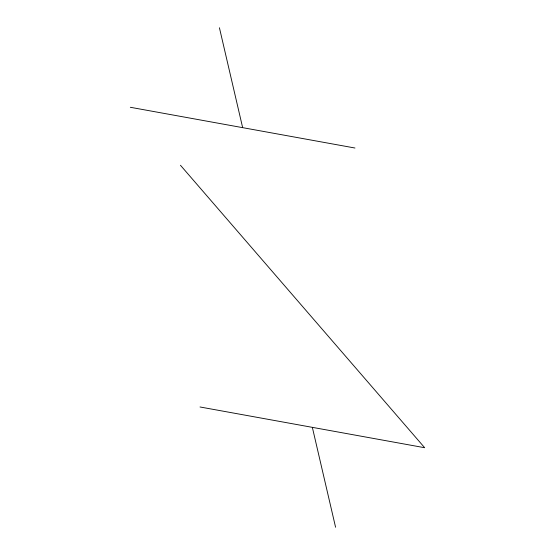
<?xml version="1.0" encoding="UTF-8"?>
<svg xmlns="http://www.w3.org/2000/svg" width="555" height="555" viewBox="0 0 555 555"><rect width="100%" height="100%" fill="white"/><g stroke="black" fill="none" stroke-linecap="round" stroke-linejoin="round"><path stroke-width="0.83" d="M130.328 107.281L354.971 148.019M200.029 406.981L424.672 447.719L180.458 165.258M219.419 27.75L242.653 127.65M312.347 427.35L335.581 527.25"/></g></svg>
